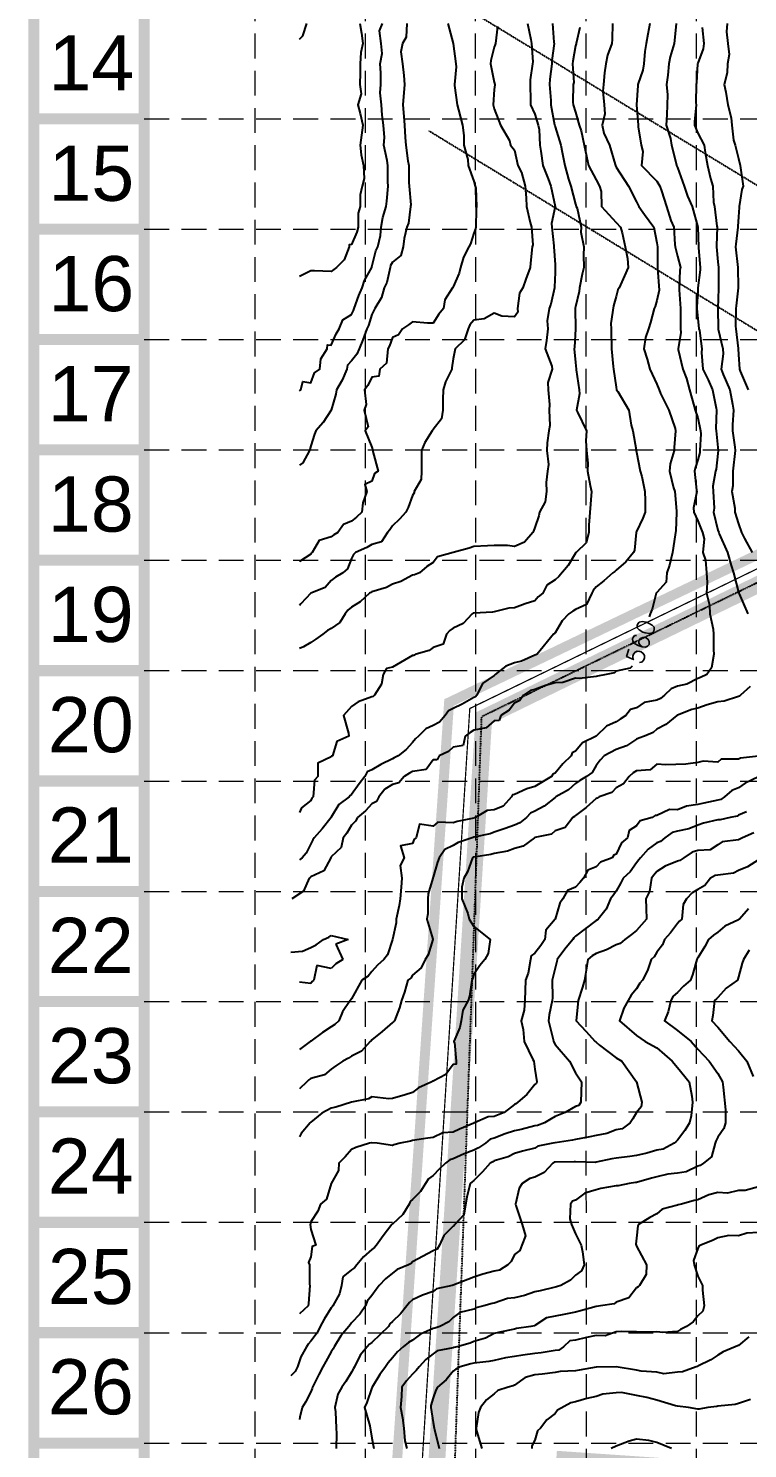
# Model space of a CAD drawing. Header units: inches. Extents: x 8135 to 11700, y -938 to 4760.
# Drawn here: x 8135 to 8715, y 2351 to 3495 of the extents above; entities that cross this region are included whole.
import ezdxf
from ezdxf.enums import TextEntityAlignment as Align

# ---------------------------------------------------------------- set-up
doc = ezdxf.new("R2010")
doc.units = ezdxf.units.IN
doc.header["$MEASUREMENT"] = 0
for name, pattern in [('DASHED', [0.75, 0.5, -0.25]), ('DOT2', [0.125, 0, -0.125]), ('HIDDEN', [0.375, 0.25, -0.125]), ('HIDDEN2', [0.1875, 0.125, -0.0625])]:
    doc.linetypes.add(name, pattern=pattern)
for name, color, linetype in [('BASE', 7, 'Continuous'), ('EC', 35, 'DASHED'), ('ESMT', 7, 'HIDDEN'), ('EXCAVATION-LIMITS-W&M', 3, 'DOT2'), ('FENCE', 8, 'FENCELINE3'), ('FINAL-REMEDIATION-2-27-07', 31, 'HIDDEN2'), ('GRID', 254, 'HIDDEN'), ('HATCH-2', 100, 'HIDDEN2'), ('LIMITS OF DISTURBANCE', 1, 'HIDDEN')]:
    doc.layers.add(name, color=color, linetype=linetype)
doc.styles.get("Standard").update_dxf_attribs({"font": 'ARIAL.TTF'})
doc.styles.add('Style-simple', font='simple.shx')
doc.linetypes.add('FENCELINE3', pattern='A,0.8,-0.1,["X",Standard,S=0.1,R=0,X=-0.05,Y=-0.05],-0.1', length=1)

msp = doc.modelspace()

# ---------------------------------------------------------------- linework, layer by layer
at = {"layer": 'BASE', "const_width": 8.89}
for points in [[(11695.6, -933.2), (11695.6, 4756), (8139.9, 4756), (8139.9, -933.2)], [(11606.7, -844.3), (11606.7, 4667.1), (8228.8, 4667.1), (8228.8, -844.3)]]:
    msp.add_lwpolyline(points, close=True, dxfattribs=at)
for points in [[(8228.8, 3422.6), (8139.9, 3422.6)], [(8228.8, 3333.7), (8139.9, 3333.7)], [(8228.8, 3244.8), (8139.9, 3244.8)], [(8228.8, 3155.9), (8139.9, 3155.9)], [(8228.8, 3067), (8139.9, 3067)], [(8228.8, 2978.1), (8139.9, 2978.1)], [(8228.8, 2889.2), (8139.9, 2889.2)], [(8228.8, 2800.3), (8139.9, 2800.3)], [(8228.8, 2711.5), (8139.9, 2711.5)], [(8228.8, 2622.6), (8139.9, 2622.6)], [(8228.8, 2533.7), (8139.9, 2533.7)], [(8228.8, 2444.8), (8139.9, 2444.8)], [(8228.8, 2355.9), (8139.9, 2355.9)]]:
    msp.add_lwpolyline(points, dxfattribs=at)
at = {"layer": 'EC', "color": 35, "linetype": 'Continuous'}
for p, q in [((8600.8, 2974.9, 560), (8594, 2973.6, 560)), ((8607.5, 2976.3, 560), (8600.8, 2974.9, 560)), ((8608.9, 2977.7, 560), (8607.5, 2976.3, 560)), ((8620.3, 2980, 560), (8608.9, 2977.7, 560)), ((8621.9, 2981.7, 560), (8620.3, 2980, 560)), ((8552, 2966.2, 560), (8543.4, 2962.8, 560)), ((8559.7, 2968.3, 560), (8552, 2966.2, 560)), ((8566, 2968.6, 560), (8559.7, 2968.3, 560)), ((8576.2, 2972, 560), (8566, 2968.6, 560)), ((8579.3, 2971.8, 560), (8576.2, 2972, 560)), ((8592.7, 2973.4, 560), (8579.3, 2971.8, 560)), ((8594, 2973.6, 560), (8592.7, 2973.4, 560)), ((8526.9, 2951.9, 560), (8522.6, 2946.3, 560)), ((8531.3, 2954, 560), (8526.9, 2951.9, 560)), ((8534.3, 2958.4, 560), (8531.3, 2954, 560)), ((8539.9, 2962, 560), (8534.3, 2958.4, 560)), ((8543.4, 2962.8, 560), (8539.9, 2962, 560)), ((8516.1, 2941.9, 560), (8514.6, 2937.9, 560)), ((8522.6, 2946.3, 560), (8516.1, 2941.9, 560)), ((8494.2, 2930.2, 560), (8491.2, 2928.4, 560)), ((8504.1, 2932, 560), (8494.2, 2930.2, 560)), ((8510.7, 2937.6, 560), (8504.1, 2932, 560)), ((8514.6, 2937.9, 560), (8510.7, 2937.6, 560)), ((8485.6, 2917.7, 560), (8477.7, 2916.6, 560)), ((8487.2, 2925.4, 560), (8485.6, 2917.7, 560)), ((8491.2, 2928.4, 560), (8487.2, 2925.4, 560)), ((8461.4, 2906.3, 560), (8455.9, 2898.4, 560)), ((8464.6, 2906.2, 560), (8461.4, 2906.3, 560)), ((8466.2, 2909.4, 560), (8464.6, 2906.2, 560)), ((8473.9, 2913.1, 560), (8466.2, 2909.4, 560)), ((8477.7, 2916.6, 560), (8473.9, 2913.1, 560)), ((8442.3, 2895.6, 560), (8438, 2892.9, 560)), ((8444.9, 2896.9, 560), (8442.3, 2895.6, 560)), ((8455.9, 2898.4, 560), (8444.9, 2896.9, 560)), ((8428.7, 2886.3, 560), (8422.5, 2882.5, 560)), ((8433.7, 2887.8, 560), (8428.7, 2886.3, 560)), ((8438, 2892.9, 560), (8433.7, 2887.8, 560)), ((8415.9, 2872.7, 560), (8412.2, 2870.7, 560)), ((8417.8, 2876.4, 560), (8415.9, 2872.7, 560)), ((8422.5, 2882.5, 560), (8417.8, 2876.4, 560)), ((8407, 2865.1, 560), (8400.5, 2859.9, 560)), ((8412.2, 2870.7, 560), (8407, 2865.1, 560)), ((8706.4, 2861, 555), (8700.8, 2859.9, 555)), ((8707.4, 2861.7, 555), (8706.4, 2861, 555)), ((8713.9, 2864.5, 555), (8707.4, 2861.7, 555)), ((8395.7, 2853.6, 560), (8392, 2847.1, 560)), ((8398.8, 2856.8, 560), (8395.7, 2853.6, 560)), ((8400.5, 2859.9, 560), (8398.8, 2856.8, 560)), ((8658.2, 2848.7, 555), (8654, 2847.6, 555)), ((8667.4, 2850.7, 555), (8658.2, 2848.7, 555)), ((8674.7, 2853.7, 555), (8667.4, 2850.7, 555)), ((8679.3, 2855.3, 555), (8674.7, 2853.7, 555)), ((8690.9, 2857.8, 555), (8679.3, 2855.3, 555)), ((8692.8, 2858, 555), (8690.9, 2857.8, 555)), ((8700.8, 2859.9, 555), (8692.8, 2858, 555)), ((8389, 2843.4, 560), (8387.4, 2835.6, 560)), ((8392, 2847.1, 560), (8389, 2843.4, 560)), ((8641.7, 2839.3, 555), (8634.6, 2834.3, 555)), ((8644.7, 2840.4, 555), (8641.7, 2839.3, 555)), ((8648, 2843.4, 555), (8644.7, 2840.4, 555)), ((8654, 2847.6, 555), (8648, 2843.4, 555)), ((8379, 2827.4, 560), (8373.5, 2816.9, 560)), ((8379.1, 2827.7, 560), (8379, 2827.4, 560)), ((8379.4, 2828.1, 560), (8379.1, 2827.7, 560)), ((8387.4, 2835.6, 560), (8379.4, 2828.1, 560)), ((8628.6, 2827.4, 555), (8627.1, 2825.7, 555)), ((8634.6, 2834.3, 555), (8628.6, 2827.4, 555)), ((8373.5, 2816.9, 560), (8362.9, 2812, 560)), ((8620.2, 2816.1, 555), (8614.5, 2810.9, 555)), ((8625.4, 2823.4, 555), (8620.2, 2816.1, 555)), ((8627.1, 2825.7, 555), (8625.4, 2823.4, 555)), ((8361.5, 2810.9, 560), (8357, 2800.4, 560)), ((8362.3, 2811.5, 560), (8361.5, 2810.9, 560)), ((8362.9, 2812, 560), (8362.3, 2811.5, 560)), ((8612.7, 2807.1, 555), (8608.9, 2800.5, 555)), ((8614.5, 2810.9, 555), (8612.7, 2807.1, 555)), ((8357, 2800.4, 560), (8347.7, 2794.4, 560)), ((8604.4, 2794.4, 555), (8600.9, 2786, 555)), ((8606.4, 2797, 555), (8604.4, 2794.4, 555)), ((8608.9, 2800.5, 555), (8606.4, 2797, 555)), ((8600.9, 2786, 555), (8594.4, 2777.9, 555)), ((8584, 2770.1, 555), (8576.2, 2764.3, 555)), ((8592.7, 2776.8, 555), (8584, 2770.1, 555)), ((8593.4, 2777.2, 555), (8592.7, 2776.8, 555)), ((8594.4, 2777.9, 555), (8593.4, 2777.2, 555)), ((8367.3, 2757.1, 560), (8373.1, 2761.4, 560)), ((8373.1, 2761.4, 560), (8377.4, 2763.5, 560)), ((8377.4, 2763.5, 560), (8379.4, 2764.7, 560)), ((8379.4, 2764.7, 560), (8393, 2761.4, 560)), ((8393, 2761.4, 560), (8383.1, 2757.8, 560)), ((8383.1, 2757.8, 560), (8388.6, 2745.4, 560)), ((8573.9, 2761.4, 555), (8567.5, 2753.8, 555)), ((8574.7, 2762.9, 555), (8573.9, 2761.4, 555)), ((8576.2, 2764.3, 555), (8574.7, 2762.9, 555)), ((8346.7, 2751.3, 560), (8356.2, 2752, 560)), ((8356.2, 2752, 560), (8362.9, 2755, 560)), ((8362.9, 2755, 560), (8367.3, 2757.1, 560)), ((8567.5, 2753.8, 555), (8561.4, 2745.4, 555)), ((8367.9, 2740.5, 560), (8365.4, 2728.9, 560)), ((8379.4, 2738.2, 560), (8367.9, 2740.5, 560)), ((8383, 2741.8, 560), (8379.4, 2738.2, 560)), ((8388.6, 2745.4, 560), (8383, 2741.8, 560)), ((8559.7, 2738.5, 555), (8557.8, 2730.9, 555)), ((8561.2, 2743.9, 555), (8559.7, 2738.5, 555)), ((8561.4, 2745.4, 555), (8561.2, 2743.9, 555)), ((8362.9, 2726.2, 560), (8353.8, 2727.1, 560)), ((8364, 2727.8, 560), (8362.9, 2726.2, 560)), ((8365.4, 2728.9, 560), (8364, 2727.8, 560)), ((8557.8, 2730.9, 555), (8557.3, 2728.9, 555)), ((8557.3, 2728.9, 555), (8557.5, 2714.6, 555)), ((8557.4, 2712.4, 555), (8554.9, 2700.8, 555)), ((8557.5, 2714.6, 555), (8557.4, 2712.4, 555)), ((8554.9, 2700.8, 555), (8554.5, 2695.9, 555)), ((8554.5, 2695.9, 555), (8558.1, 2681, 555)), ((8558.1, 2681, 555), (8558.4, 2679.4, 555)), ((8558.4, 2679.4, 555), (8559.7, 2676.9, 555)), ((8559.7, 2676.9, 555), (8571.2, 2663.4, 555)), ((8571.2, 2663.4, 555), (8576.2, 2654.2, 555)), ((8576.2, 2654.2, 555), (8581, 2646.9, 555)), ((8581, 2646.9, 555), (8580.5, 2630.4, 555)), ((8567.9, 2622.2, 555), (8559.7, 2618.9, 555)), ((8576.2, 2626.9, 555), (8567.9, 2622.2, 555)), ((8578.7, 2627.9, 555), (8576.2, 2626.9, 555)), ((8580.5, 2630.4, 555), (8578.7, 2627.9, 555)), ((8532.3, 2608.5, 555), (8526.9, 2607.5, 555)), ((8543.4, 2611.4, 555), (8532.3, 2608.5, 555)), ((8545.5, 2611.8, 555), (8543.4, 2611.4, 555)), ((8551.3, 2613.9, 555), (8545.5, 2611.8, 555)), ((8556.5, 2617.1, 555), (8551.3, 2613.9, 555)), ((8559.7, 2618.9, 555), (8556.5, 2617.1, 555)), ((8503.7, 2597.4, 555), (8498, 2593.7, 555)), ((8507.5, 2600.6, 555), (8503.7, 2597.4, 555)), ((8510.7, 2601.4, 555), (8507.5, 2600.6, 555)), ((8519.5, 2604.9, 555), (8510.7, 2601.4, 555)), ((8526.9, 2607.5, 555), (8519.5, 2604.9, 555)), ((8486.4, 2589, 555), (8477.7, 2584.8, 555)), ((8494.2, 2591.7, 555), (8486.4, 2589, 555)), ((8498, 2593.7, 555), (8494.2, 2591.7, 555)), ((8466.3, 2576.4, 555), (8461.4, 2571.4, 555)), ((8471.5, 2581.4, 555), (8466.3, 2576.4, 555)), ((8474.9, 2584.1, 555), (8471.5, 2581.4, 555)), ((8477.7, 2584.8, 555), (8474.9, 2584.1, 555)), ((8455.2, 2564.9, 555), (8451.4, 2558.4, 555)), ((8457.6, 2568.8, 555), (8455.2, 2564.9, 555)), ((8461.4, 2571.4, 555), (8457.6, 2568.8, 555)), ((8444.9, 2552.1, 555), (8442.9, 2550.4, 555)), ((8451.4, 2558.4, 555), (8444.9, 2552.1, 555)), ((8437, 2540, 555), (8428.7, 2532.3, 555)), ((8442.2, 2548.4, 555), (8437, 2540, 555)), ((8442.9, 2550.4, 555), (8442.2, 2548.4, 555)), ((8428.3, 2531.9, 555), (8421.2, 2522.9, 555)), ((8428.4, 2532.1, 555), (8428.3, 2531.9, 555)), ((8428.7, 2532.3, 555), (8428.4, 2532.1, 555)), ((8421.2, 2522.9, 555), (8415.8, 2515.4, 555)), ((8405.5, 2505.9, 555), (8400, 2499.4, 555)), ((8412.2, 2511.9, 555), (8405.5, 2505.9, 555)), ((8414.2, 2513.5, 555), (8412.2, 2511.9, 555)), ((8415.8, 2515.4, 555), (8414.2, 2513.5, 555)), ((8395.7, 2495.4, 555), (8388.8, 2489.9, 555)), ((8398.1, 2497, 555), (8395.7, 2495.4, 555)), ((8400, 2499.4, 555), (8398.1, 2497, 555)), ((8387.6, 2482.9, 555), (8386.1, 2476.1, 555)), ((8388.8, 2489.9, 555), (8387.6, 2482.9, 555)), ((8386.1, 2476.1, 555), (8380.6, 2466.4, 555)), ((8379.4, 2464.9, 555), (8373.8, 2455.6, 555)), ((8380.1, 2465.7, 555), (8379.4, 2464.9, 555)), ((8380.6, 2466.4, 555), (8380.1, 2465.7, 555)), ((8370.4, 2449.9, 555), (8368.1, 2444.7, 555)), ((8373.8, 2455.6, 555), (8370.4, 2449.9, 555)), ((8362.9, 2438, 555), (8360.7, 2435.6, 555)), ((8368.1, 2444.7, 555), (8362.9, 2438, 555)), ((8359.4, 2433.4, 555), (8354.9, 2425.3, 555)), ((8360.7, 2435.6, 555), (8359.4, 2433.4, 555)), ((8352.2, 2417.4, 555), (8350.4, 2413.6, 555)), ((8354.9, 2425.3, 555), (8352.2, 2417.4, 555)), ((8350.4, 2413.6, 555), (8346.7, 2410, 555))]:
    msp.add_line(p, q, dxfattribs=at)
at = {"layer": 'EC', "color": 35, "linetype": 'Continuous', "flags": 128}
for points, elevation in [([(8636, 3499.4), (8634.3, 3490.7), (8633.2, 3483.4), (8631.9, 3476.8), (8631.3, 3466.9), (8630.4, 3461.8), (8626.4, 3450.4), (8626.4, 3449.5), (8625.4, 3433.9), (8626.5, 3417.4), (8626.7, 3416.2), (8629.1, 3401.4), (8630.4, 3396.4), (8629.3, 3384.9), (8641.7, 3372.4), (8644, 3368.4), (8645.4, 3364.6), (8649.5, 3351.9), (8652.9, 3340.7), (8655.3, 3335.4), (8656.2, 3321.3), (8656.5, 3319.4), (8658.2, 3312.1), (8660.6, 3302.9), (8660.3, 3300.7), (8659.7, 3286.4), (8659.6, 3285), (8660.6, 3269.9), (8660.8, 3267.3), (8660.8, 3253.4), (8661.1, 3250.5), (8658.8, 3237.4), (8658.8, 3236.8), (8662.6, 3220.9), (8665.6, 3213.5), (8668, 3204.4), (8671.8, 3190.8), (8672.6, 3187.9), (8674.7, 3181.8), (8676.8, 3171.4), (8677.1, 3169), (8676.4, 3155.4), (8676.2, 3153.8), (8674.7, 3147.8), (8672.5, 3141.1), (8672, 3138.9), (8673.6, 3123.5), (8673.8, 3122.4), (8671.3, 3109.3), (8671.5, 3105.9), (8674.7, 3098.7), (8678.5, 3089.4), (8679.9, 3084.2), (8678.7, 3073.4), (8680.8, 3067.2), (8681.8, 3056.9), (8682.2, 3049.2), (8681.8, 3040.4), (8684.2, 3030.8), (8684.3, 3023.9), (8687, 3011.4), (8687.3, 3007.4), (8687.3, 2995), (8687.6, 2991.4), (8685.6, 2980.3), (8681.9, 2974.9), (8676.9, 2972.6), (8674.7, 2971.9), (8665.9, 2967.2), (8658.2, 2965.5), (8653.2, 2963.4), (8647.9, 2958.4), (8644.5, 2955.6), (8641.7, 2954.4), (8631.4, 2952.4), (8625.4, 2948.1), (8620.5, 2946.8), (8616.6, 2941.9), (8612, 2938.9), (8608.9, 2936.8), (8601.1, 2933.4), (8592.7, 2925.4), (8581.8, 2920), (8576.2, 2913.2), (8573.5, 2912), (8572.6, 2909.4), (8566, 2903.1), (8559.7, 2895.6), (8557.9, 2894.7), (8556.9, 2892.9), (8543.4, 2884.8), (8536.9, 2882.9), (8526.9, 2878.3), (8525.3, 2878), (8524.5, 2876.4), (8518, 2869), (8510.7, 2866.1), (8505.1, 2865.5), (8495.6, 2859.9), (8494.6, 2859.5), (8494.2, 2859.4), (8480.9, 2856.7), (8477.7, 2855.5), (8465.3, 2856), (8461.4, 2852.8), (8450.4, 2854.4), (8447.8, 2843.4), (8446.1, 2842.3), (8444.9, 2838.8), (8435.2, 2837), (8438.2, 2827.4), (8434.8, 2821.2), (8436.3, 2810.9), (8435.7, 2803.8), (8435, 2794.4), (8434.2, 2788.8), (8431.6, 2777.9), (8431.6, 2775), (8428.7, 2761.4), (8424.6, 2749.3), (8421.8, 2745.4), (8416.7, 2740.8), (8412.2, 2735.8), (8409, 2732.1), (8404.1, 2728.9), (8395.7, 2713.8), (8395.2, 2712.9), (8394.7, 2712.4), (8388.4, 2703.3), (8385.5, 2695.9), (8382.3, 2693), (8379.4, 2691.3), (8372.3, 2686.6), (8362.9, 2679.7), (8362.7, 2679.7), (8362.5, 2679.4), (8353.8, 2672.9)], 559), ([(8557.6, 3499.4), (8558.8, 3484.3), (8559, 3483.4), (8557, 3469.6), (8557.1, 3466.9), (8555.5, 3454.7), (8555.1, 3450.4), (8556.4, 3437.3), (8556.4, 3433.9), (8559.3, 3417.8), (8559.4, 3417.4), (8559.7, 3416.3), (8564.3, 3401.4), (8565.4, 3395.7), (8567.5, 3384.9), (8570.5, 3374.1), (8572.5, 3368.4), (8576.2, 3353.8), (8576.7, 3351.9), (8577.5, 3350.6), (8580.6, 3335.4), (8580.5, 3331.3), (8582.8, 3319.4), (8582.7, 3312.9), (8582.9, 3302.9), (8581.6, 3297.5), (8579.4, 3286.4), (8579.1, 3283.5), (8576.2, 3271.1), (8576, 3270.1), (8576, 3269.9), (8576.2, 3253.4), (8575.3, 3238.3), (8575.1, 3237.4), (8576.2, 3226.4), (8576.7, 3220.9), (8576.8, 3220.3), (8579.2, 3204.4), (8579.5, 3201), (8576.9, 3187.9), (8577.7, 3186.4), (8585, 3171.4), (8584.6, 3163.2), (8585, 3155.4), (8586.2, 3145.3), (8585.7, 3138.9), (8587.9, 3127.2), (8589, 3122.4), (8586.9, 3095.2), (8587, 3089.4), (8584.7, 3081.1), (8576.8, 3073.4), (8576.4, 3073.2), (8576.2, 3072.8), (8570.2, 3062.9), (8562.7, 3053.9), (8559.7, 3051.3), (8553.1, 3047.1), (8549.8, 3040.4), (8546.1, 3037.7), (8543.4, 3034.4), (8535.5, 3031.9), (8526.9, 3028.6), (8522.5, 3028.4), (8510.7, 3025.5), (8509.3, 3025.3), (8494.2, 3024.4), (8493.8, 3024.3), (8492.9, 3023.9), (8485.6, 3016), (8477.7, 3012.3), (8474.8, 3010.4), (8472.3, 3007.4), (8469.5, 2999.4), (8461.4, 2996.7), (8458.4, 2994.4), (8447.7, 2991.4), (8445.9, 2990.4), (8444.9, 2990.2), (8428.7, 2980.8), (8423.8, 2979.8), (8421.2, 2974.9), (8419.8, 2967.3), (8414.2, 2958.4), (8413.1, 2957.4), (8412.2, 2956.9), (8401.2, 2952.9), (8395.7, 2949.2), (8389.2, 2941.9), (8393.4, 2927.8), (8393.6, 2925.4), (8384, 2920.9), (8380.3, 2909.4), (8379.7, 2909.1), (8379.4, 2908.7), (8368.6, 2903.7), (8368.6, 2892.9), (8365.9, 2890), (8364.7, 2876.4), (8363.8, 2875.5), (8362.9, 2873.4), (8355.5, 2867.5), (8353.8, 2863.9)], 562), ([(8537.4, 3499.4), (8540.2, 3486.5), (8540.8, 3483.4), (8541.7, 3468.6), (8541.5, 3466.9), (8539.7, 3454.1), (8539.7, 3450.4), (8539.9, 3437.5), (8539.8, 3433.9), (8543.4, 3426.3), (8546.1, 3417.4), (8546.9, 3414), (8547.3, 3401.4), (8548.2, 3396.6), (8549.7, 3384.9), (8554, 3374.2), (8556.4, 3368.4), (8559.7, 3351.9), (8556.7, 3338.4), (8557, 3335.4), (8558.7, 3320.4), (8558.7, 3319.4), (8559.7, 3305.3), (8559.9, 3302.9), (8559.9, 3302.7), (8559.7, 3298.8), (8559.2, 3286.9), (8559.1, 3286.4), (8556.3, 3273.3), (8555, 3269.9), (8553.3, 3259.8), (8553.9, 3253.4), (8552.9, 3244), (8551.7, 3237.4), (8557.1, 3223.5), (8557.4, 3220.9), (8553.9, 3210.3), (8554.1, 3204.4), (8555.2, 3192.5), (8555, 3187.9), (8555.6, 3175.6), (8554.8, 3171.4), (8553.3, 3161.7), (8553.1, 3155.4), (8554.5, 3144.2), (8553.6, 3138.9), (8552.6, 3129.6), (8552.8, 3122.4), (8551.7, 3114), (8547.2, 3105.9), (8546.6, 3102.7), (8543.4, 3093.5), (8542.2, 3090.6), (8541.7, 3089.4), (8535, 3081.6), (8526.9, 3078.2), (8521.3, 3078.9), (8510.7, 3078.9), (8505.2, 3078.7), (8494.2, 3078.1), (8490.6, 3076.9), (8477.7, 3073.4), (8465, 3069.7), (8461.4, 3065.2), (8456.3, 3062), (8450.4, 3056.9), (8446.5, 3055.4), (8444.9, 3055.1), (8435.5, 3050), (8428.7, 3047.7), (8423.9, 3045.2), (8412.2, 3041.7), (8411.4, 3041.1), (8410.3, 3040.4), (8402.6, 3033.5), (8395.7, 3029.3), (8392.8, 3026.8), (8390.7, 3023.9), (8386.2, 3017), (8379.4, 3012), (8376.3, 3010.5), (8372.5, 3007.4), (8366.9, 3003.5), (8362.9, 3000.9), (8357, 2997.3), (8353.8, 2996)], 563), ([(8473.3, 3499.4), (8477.7, 3483.4), (8479.7, 3466.9), (8480.1, 3464.5), (8478.7, 3450.4), (8478.6, 3449.5), (8480.8, 3433.9), (8481.8, 3429.8), (8485.2, 3417.4), (8486.1, 3409.3), (8486.2, 3401.4), (8489.3, 3389.8), (8489.8, 3384.9), (8494.2, 3372.3), (8495.4, 3368.4), (8495.8, 3366.8), (8496.5, 3351.9), (8496.2, 3349.9), (8495.9, 3335.4), (8495.6, 3334), (8494.2, 3330.4), (8491.5, 3322), (8490.2, 3319.4), (8485.9, 3311.2), (8483.5, 3302.9), (8482.4, 3298.2), (8477.7, 3287.2), (8477.3, 3286.7), (8477.1, 3286.4), (8471, 3276.7), (8469.8, 3269.9), (8466, 3265.2), (8461.4, 3257.9), (8457, 3257.9), (8444.9, 3259.1), (8441.7, 3256.6), (8436.8, 3253.4), (8433.6, 3248.6), (8428.7, 3246.5), (8426.3, 3239.7), (8425.1, 3237.4), (8423.9, 3225.7), (8418.6, 3220.9), (8417.8, 3215.3), (8412.2, 3214.5), (8408.9, 3207.7), (8406.1, 3204.4), (8407.5, 3192.6), (8406, 3187.9), (8409.1, 3174.5), (8406.7, 3171.4), (8412.2, 3158.1), (8412.8, 3155.4), (8413, 3154.6), (8417.1, 3138.9), (8414.3, 3136.8), (8412.2, 3130.7), (8406.4, 3128.1), (8408, 3122.4), (8404.7, 3113.4), (8404.1, 3105.9), (8399.8, 3101.7), (8395.7, 3098.5), (8389.3, 3095.9), (8384.8, 3089.4), (8381.4, 3087.5), (8379.4, 3085.8), (8369.6, 3082.9), (8364, 3073.4), (8363.5, 3072.8), (8362.9, 3071.9), (8353.9, 3066.1), (8353.8, 3066)], 565), ([(8440.2, 3499.4), (8439.8, 3488.4), (8436.8, 3483.4), (8435.4, 3476.6), (8436.9, 3466.9), (8437.8, 3457.6), (8438.4, 3450.4), (8437, 3433.9), (8437.8, 3424.6), (8438.3, 3417.4), (8438.8, 3407.5), (8439.4, 3401.4), (8441.1, 3388.8), (8442, 3384.9), (8442, 3371.3), (8442.1, 3368.4), (8443.4, 3353.4), (8443.3, 3351.9), (8441.7, 3338.7), (8440.2, 3335.4), (8438.1, 3326.1), (8437.4, 3319.4), (8435.4, 3312.6), (8428.7, 3307.2), (8427.1, 3304.5), (8426.8, 3302.9), (8424.2, 3290.9), (8421.9, 3286.4), (8420, 3278.6), (8414.4, 3269.9), (8412.2, 3265.1), (8409.5, 3256.1), (8408.1, 3253.4), (8404.9, 3244.5), (8401.9, 3237.4), (8400.1, 3233), (8395.7, 3227.8), (8392.5, 3224.1), (8392, 3220.9), (8388.2, 3212), (8383.6, 3204.4), (8383.1, 3200.7), (8379.4, 3187.9), (8372.9, 3177.9), (8367, 3171.4), (8365.8, 3168.6), (8362.9, 3159.2), (8362.1, 3156.2), (8361.9, 3155.4), (8356.5, 3145.5), (8353.8, 3143.5)], 566), ([(8353.8, 3203.5), (8354.8, 3204.4), (8356.4, 3211), (8362.9, 3209.9), (8365.8, 3218.1), (8370.1, 3220.9), (8371, 3229.4), (8376.1, 3237.4), (8376.3, 3240.5), (8379.4, 3240.4), (8383.4, 3249.5), (8385.9, 3253.4), (8388.6, 3260.6), (8395.7, 3265), (8397.4, 3268.2), (8397.9, 3269.9), (8401.7, 3280.3), (8404.4, 3286.4), (8406.2, 3292.4), (8412, 3302.9), (8412, 3303.1), (8412.2, 3303.5), (8415.2, 3316.4), (8416.9, 3319.4), (8419, 3328.7), (8419.5, 3335.4), (8421, 3343.1), (8423.7, 3351.9), (8424.2, 3356.4), (8425.2, 3368.4), (8425, 3372), (8424.9, 3384.9), (8424.5, 3389), (8421.8, 3401.4), (8422.2, 3407.7), (8421.5, 3417.4), (8420.3, 3425.7), (8420, 3433.9), (8418.8, 3443.7), (8419.3, 3450.4), (8419.3, 3459.7), (8418.8, 3466.9), (8420.4, 3475.2), (8419.6, 3483.4), (8418.3, 3493.4), (8420.8, 3499.4)], 567), ([(8402.4, 3499.4), (8403.7, 3491.6), (8404.7, 3483.4), (8403.1, 3476), (8402.7, 3466.9), (8402.7, 3459.8), (8402.4, 3450.4), (8403.4, 3442.7), (8400.9, 3433.9), (8402.7, 3426.9), (8404.7, 3417.4), (8403.8, 3409.5), (8402.6, 3401.4), (8403.6, 3393.5), (8405.4, 3384.9), (8406, 3374.6), (8404.2, 3368.4), (8402.7, 3361.3), (8402.6, 3351.9), (8401, 3346.6), (8401, 3335.4), (8399.9, 3331.3), (8395.7, 3321.5), (8393.9, 3321.2), (8393.7, 3319.4), (8389.7, 3309), (8383.7, 3302.9), (8379.4, 3299.6), (8365.8, 3300.1), (8362.9, 3300.3), (8353.8, 3295.7)], 568), ([(8353.8, 3486.9), (8356.6, 3489.6), (8359.8, 3499.4)], 569), ([(8513.2, 3496.9), (8511.6, 3483.4), (8511.5, 3482.6), (8510.7, 3480.4), (8507.9, 3469.7), (8507.8, 3466.9), (8510.7, 3452.1), (8511.1, 3450.4), (8511.1, 3450), (8510.7, 3446.3), (8509.7, 3433.9), (8510.7, 3430.8), (8515.8, 3417.4), (8523.1, 3405.2), (8523.8, 3401.4), (8526.9, 3397.5), (8529.7, 3384.9), (8532.6, 3379.3), (8535.5, 3368.4), (8536.4, 3358.9), (8536.8, 3351.9), (8539.6, 3339.2), (8540.6, 3335.4), (8541.7, 3321.1), (8541.3, 3319.4), (8540, 3306.4), (8539.7, 3302.9), (8536.2, 3293.6), (8533.8, 3286.4), (8531.1, 3282.2), (8529.4, 3269.9), (8529.8, 3267), (8526.9, 3263.2), (8516.9, 3263.6), (8510.7, 3266), (8502.6, 3261.5), (8494.2, 3260.4), (8490.9, 3256.6), (8489.6, 3253.4), (8486.8, 3244.6), (8479.1, 3237.4), (8479, 3236.1), (8477.7, 3229.2), (8476.6, 3222), (8476.6, 3220.9), (8471.5, 3210.7), (8469.5, 3204.4), (8469.3, 3196.4), (8469.3, 3187.9), (8468.2, 3181), (8461.4, 3172.3), (8461, 3171.9), (8460.7, 3171.4), (8454.7, 3161.9), (8452, 3155.4), (8452.2, 3148.1), (8452.2, 3138.9), (8451.7, 3132.1), (8446.3, 3122.4), (8446.1, 3121.3), (8444.9, 3119.3), (8441.3, 3109.6), (8439.4, 3105.9), (8434.5, 3100), (8428.7, 3094.8), (8426.5, 3091.6), (8424.7, 3089.4), (8419.9, 3081.9), (8412.2, 3079.6), (8408.1, 3077.3), (8399, 3073.4), (8397.3, 3071.8), (8395.7, 3068.5), (8392.4, 3060.2), (8388.6, 3056.9), (8382.8, 3053.5), (8379.4, 3050.6), (8374.6, 3045.2), (8362.9, 3040.4), (8355, 3032), (8353.8, 3030.7)], 564), ([(8579.6, 3496.1), (8576.7, 3483.4), (8576.6, 3483), (8576.2, 3481.3), (8574.1, 3469), (8573.8, 3466.9), (8574.7, 3451.9), (8574.4, 3450.4), (8574.1, 3436), (8574.3, 3433.9), (8576.2, 3428), (8579.1, 3417.4), (8580.8, 3412.9), (8583.2, 3401.4), (8584.9, 3392.6), (8586.6, 3384.9), (8592.7, 3373.4), (8595.4, 3368.4), (8596.9, 3364.1), (8597.1, 3351.9), (8608.9, 3339.2), (8612.5, 3335.4), (8613.8, 3330.7), (8616.1, 3319.4), (8618.1, 3310.2), (8618.5, 3302.9), (8615.6, 3296.2), (8611.2, 3286.4), (8610.3, 3285), (8608.9, 3279.5), (8606.8, 3272), (8604.7, 3257.7), (8604.9, 3253.4), (8605.2, 3237.4), (8606.6, 3223.2), (8606.7, 3220.9), (8608.9, 3206.5), (8609.3, 3204.4), (8610.2, 3203.1), (8619, 3187.9), (8621, 3175.9), (8622.4, 3171.4), (8624.9, 3155.9), (8625, 3155.4), (8625.4, 3154), (8628.2, 3138.9), (8629.7, 3134.6), (8632, 3122.4), (8632.4, 3115.3), (8632.4, 3105.9), (8630.3, 3101), (8625.4, 3090.2), (8625.1, 3089.7), (8625.1, 3089.4), (8623.6, 3075.2), (8622.8, 3073.4), (8616.6, 3065.8), (8608.9, 3059.1), (8607.9, 3058), (8606.3, 3056.9), (8599.1, 3050.4), (8592.7, 3045.6), (8590.4, 3042.7), (8589.3, 3040.4), (8585.1, 3031.5), (8576.2, 3027.3), (8573.9, 3026.1), (8570.7, 3023.9), (8565.3, 3018.3), (8559.7, 3008.7), (8559.2, 3007.8), (8558.4, 3007.4), (8545.3, 2991.4), (8544.1, 2990.8), (8543.4, 2990.6), (8532.7, 2985.7), (8526.9, 2984.5), (8520.1, 2981.8), (8511.4, 2974.9), (8511, 2974.5), (8510.7, 2974.2), (8501.2, 2967.8), (8496.7, 2958.4), (8495.5, 2957.1), (8494.2, 2956.4), (8484.9, 2951.2), (8477.7, 2947.6), (8473.8, 2945.8), (8471.2, 2941.9), (8466.6, 2936.7), (8461.4, 2933.8), (8455.7, 2931.2), (8449.7, 2925.4), (8447.2, 2923.2), (8444.9, 2920.1), (8439.8, 2914.5), (8433.3, 2909.4), (8430.1, 2907.9), (8428.7, 2907), (8419.2, 2902.4), (8412.2, 2898.1), (8408.4, 2896.6), (8406.4, 2892.9), (8401.8, 2886.8), (8395.7, 2878.4), (8394.5, 2877.6), (8393.9, 2876.4), (8385.5, 2870.2), (8379.4, 2860.2), (8379.3, 2860.1), (8379.2, 2859.9), (8372.1, 2850.7), (8365.6, 2843.4), (8364.5, 2841.9), (8362.9, 2838.7), (8359.3, 2831), (8355.9, 2827.4), (8353.8, 2825.8)], 561), ([(8606, 3499.4), (8605.7, 3486.6), (8605.3, 3483.4), (8602, 3473.9), (8600.5, 3466.9), (8599.6, 3459.8), (8598.8, 3450.4), (8598.1, 3444.9), (8599.3, 3433.9), (8599.8, 3426.6), (8597.7, 3417.4), (8599, 3411.2), (8603.5, 3401.4), (8608.1, 3385.8), (8608.3, 3384.9), (8608.9, 3383.6), (8618.9, 3368.4), (8625.4, 3355.8), (8627.1, 3351.9), (8631.7, 3345.5), (8639.2, 3335.4), (8641.7, 3322.8), (8642.1, 3319.4), (8642.2, 3318.8), (8642.2, 3302.9), (8642.2, 3302.4), (8643.6, 3284.5), (8641.7, 3276.3), (8640.2, 3271.5), (8639.5, 3269.9), (8636.7, 3258.5), (8635, 3253.4), (8632.6, 3246.4), (8631.1, 3237.4), (8633.8, 3228.9), (8636.1, 3220.9), (8641.7, 3208.9), (8643.6, 3204.4), (8644.7, 3201.4), (8651.3, 3187.9), (8656.5, 3173.1), (8656.8, 3171.4), (8655.7, 3157.8), (8655.5, 3155.4), (8652.3, 3144.8), (8651.9, 3138.9), (8655.2, 3125.4), (8656.1, 3122.4), (8657.5, 3106.6), (8657.5, 3105.9), (8657.1, 3090.5), (8656.7, 3089.4), (8654.8, 3076.7), (8654.3, 3073.4), (8651.9, 3063.2), (8649.8, 3056.9), (8649.2, 3049.4), (8641.7, 3041), (8641.4, 3040.7), (8641.1, 3040.4), (8638, 3027.7), (8636.3, 3023.9), (8635.6, 3021.4)], 560), ([(8657.2, 3499.4), (8655.9, 3485.6), (8655.6, 3483.4), (8652.3, 3472.7), (8651.4, 3466.9), (8650.6, 3457.9), (8649.4, 3450.4), (8650.2, 3441.9), (8649.7, 3425.9), (8649.2, 3417.4), (8652.6, 3406.9), (8653.4, 3401.4), (8657.4, 3385.7), (8657.6, 3384.9), (8658.2, 3383.5), (8663.8, 3368.4), (8666.4, 3360.2), (8670, 3351.9), (8674.7, 3335.4), (8675.3, 3319.4), (8675.3, 3318.8), (8676.6, 3302.9), (8676.6, 3301), (8674.8, 3286.4), (8674.8, 3286.2), (8674.7, 3284.1), (8673.8, 3270.8), (8673.9, 3269.9), (8674.7, 3261.7), (8675.6, 3253.4), (8676, 3252.1), (8678, 3237.4), (8677.6, 3234.4), (8678.7, 3220.9), (8683, 3212.5), (8686.4, 3204.4), (8689.4, 3189.5), (8689.8, 3187.9), (8689.2, 3173.2), (8689.5, 3171.4), (8690.9, 3157.9), (8691.2, 3155.4), (8690.9, 3153.1), (8689.4, 3140.5), (8688.9, 3138.9), (8686.7, 3126.7), (8687, 3122.4), (8687.8, 3109.1), (8687.2, 3105.9), (8690.9, 3091.3), (8691.5, 3089.4), (8692, 3088.4), (8698.6, 3073.4), (8701.6, 3062.7), (8703.5, 3056.9), (8707.4, 3041.2), (8707.7, 3040.4), (8707.9, 3040), (8714.9, 3023.9)], 558), ([(8678.1, 3496.1), (8679.6, 3483.4), (8678.9, 3479.1), (8674.7, 3467.6), (8674.5, 3467.1), (8674.4, 3466.9), (8673.5, 3451.6), (8673.4, 3450.4), (8673.1, 3435.5), (8673.3, 3433.9), (8671.9, 3420.2), (8671.9, 3417.4), (8674.7, 3411.1), (8679.9, 3401.4), (8680.6, 3395.4), (8682.4, 3384.9), (8684.9, 3374.6), (8686.9, 3368.4), (8687.4, 3355.5), (8688.2, 3351.9), (8690.1, 3336.2), (8690.3, 3335.4), (8689.7, 3320.6), (8689.8, 3319.4), (8690.9, 3307.4), (8691.4, 3302.9), (8691.4, 3302.4), (8691.4, 3286.4), (8691.3, 3286), (8690.9, 3269.9), (8691.2, 3253.4), (8691.2, 3253.1), (8694.8, 3237.4), (8695, 3233.4), (8693.6, 3220.9), (8695.2, 3216.7), (8700.6, 3204.4), (8702.7, 3192.7), (8703.4, 3187.9), (8702.7, 3176.1), (8702.6, 3171.4), (8704.5, 3158.2), (8704.8, 3155.4), (8702.9, 3138.9), (8702.9, 3126.9), (8702.1, 3122.4), (8704.4, 3109), (8704.6, 3105.9), (8707.4, 3096.5), (8709.8, 3089.4), (8712.4, 3084.5), (8718.5, 3073.4)], 557), ([(8698.4, 3499.4), (8697.8, 3492.8), (8698.8, 3483.4), (8699.9, 3474.4), (8698.7, 3466.9), (8698.2, 3459.6), (8695.9, 3450.4), (8697.2, 3444.1), (8698.9, 3433.9), (8701.6, 3423.3), (8702, 3417.4), (8703.3, 3405.4), (8704.8, 3401.4), (8707.4, 3390.7), (8708.8, 3384.9), (8709.2, 3383.1), (8711.2, 3368.4), (8710.1, 3365.7), (8708, 3351.9), (8708, 3351.3), (8707.4, 3343.7), (8706.9, 3336), (8706.9, 3335.4), (8705.2, 3321.6), (8705.1, 3319.4), (8706.8, 3302.9), (8707.1, 3286.7), (8707.1, 3286.4), (8705.5, 3271.9), (8705.4, 3269.9), (8705.1, 3255.7), (8705.2, 3253.4), (8707.1, 3237.7), (8707.2, 3237.4), (8707.4, 3232.7), (8708.3, 3220.9), (8708.9, 3219.4), (8715.3, 3204.4)], 556), ([(8716.9, 2965.3), (8709.2, 2958.4), (8708.3, 2957.5), (8707.4, 2957.4), (8695.9, 2953.4), (8690.9, 2952.9), (8682.3, 2950.7), (8674.7, 2948), (8669.8, 2946.8), (8658.2, 2942.2), (8658, 2942), (8657.7, 2941.9), (8648.8, 2934.8), (8641.7, 2930.9), (8638.7, 2928.4), (8631.8, 2925.4), (8627.3, 2923.6), (8625.4, 2922.8), (8617.1, 2917.5), (8608.9, 2914.7), (8599.2, 2909.4), (8595.9, 2906.1), (8592.7, 2901.8), (8589.5, 2896.1), (8585.1, 2892.9), (8579.6, 2889.5), (8576.2, 2887.2), (8570.6, 2882), (8560.3, 2876.4), (8560, 2876.1), (8559.7, 2875.9), (8550.8, 2869), (8543.4, 2864.9), (8540, 2863.4), (8536.8, 2859.9), (8531.3, 2855.6), (8526.9, 2853.6), (8519.5, 2850.9), (8510.7, 2847.9), (8507.3, 2846.7), (8494.2, 2843.9), (8493.8, 2843.8), (8492.8, 2843.4), (8481.6, 2839.6), (8477.7, 2837.2), (8471, 2834), (8466.2, 2827.4), (8464.9, 2823.8), (8461.4, 2811.7), (8461.2, 2811.1), (8461.2, 2810.9), (8457.5, 2798.3), (8457.2, 2794.4), (8457.1, 2782.2), (8456.5, 2777.9), (8461.1, 2761.7), (8461.1, 2761.4), (8457.4, 2749.3), (8455, 2745.4), (8451.7, 2738.6), (8444.9, 2732.9), (8443.4, 2730.4), (8441.2, 2728.9), (8438.4, 2719), (8436.1, 2712.4), (8434.5, 2706.5), (8430.3, 2695.9), (8429.5, 2695.1), (8428.7, 2694.6), (8420.5, 2687.5), (8412.2, 2680.6), (8411.5, 2680), (8410.7, 2679.4), (8403.8, 2671.5), (8395.7, 2667.6), (8393.2, 2665.9), (8388.8, 2663.4), (8383, 2659.8), (8379.4, 2657.1), (8373.9, 2652.4), (8362.9, 2649.5), (8361.4, 2648.5), (8359.7, 2646.9), (8353.8, 2641.2)], 558), ([(8723.7, 2909.2), (8709.1, 2907.7), (8707.4, 2906.7), (8693.6, 2906.7), (8690.9, 2904.5), (8678.9, 2905.2), (8674.7, 2904.1), (8664.9, 2902.7), (8648.9, 2902.2), (8641.7, 2902.8), (8636.4, 2898.2), (8625.4, 2897.3), (8622.5, 2895.9), (8619.3, 2892.9), (8614.9, 2887), (8608.9, 2883.6), (8605.5, 2879.9), (8595.3, 2876.4), (8593.7, 2875.3), (8592.7, 2875.2), (8584.7, 2867.9), (8576.2, 2861.3), (8575.4, 2860.7), (8574, 2859.9), (8567.9, 2851.7), (8559.7, 2849), (8556.7, 2846.4), (8543.4, 2843.6), (8543.3, 2843.5), (8543, 2843.4), (8534, 2836.6), (8526.9, 2834.9), (8521.5, 2832.7), (8510.7, 2830.7), (8508, 2830), (8494.2, 2827.9), (8493.8, 2827.8), (8493.2, 2827.4), (8489.1, 2816), (8486.3, 2810.9), (8484.7, 2803.8), (8484.6, 2794.4), (8489.5, 2782.6), (8490.4, 2777.9), (8494.2, 2772), (8507.4, 2761.4), (8505.7, 2750.3), (8503, 2745.4), (8499.1, 2740.5), (8494.2, 2733.4), (8493.2, 2729.9), (8492.7, 2728.9), (8490.7, 2715.9), (8489.8, 2712.4), (8485.4, 2704.7), (8484.1, 2695.9), (8483, 2690.6), (8478.1, 2679.4), (8478.6, 2678.5), (8480.1, 2663.4), (8479.9, 2661.2), (8477.7, 2660.9), (8471.8, 2652.9), (8461.4, 2647.4), (8461, 2647.3), (8460.5, 2646.9), (8449.8, 2642), (8444.9, 2638.4), (8439, 2636.4), (8428.7, 2633.5), (8425.8, 2633.3), (8412.2, 2634.8), (8409.3, 2633.3), (8395.7, 2630.4), (8383.2, 2626.5), (8379.4, 2625.7), (8371.8, 2621.5), (8362.9, 2614.3), (8362.7, 2614.1), (8362.5, 2613.9), (8355.1, 2605.3), (8353.8, 2602.5)], 557), ([(8723.7, 2892.5), (8712.7, 2887.5), (8707.4, 2883.7), (8702.2, 2881.6), (8696.2, 2876.4), (8693.1, 2874.3), (8690.9, 2873.9), (8679.6, 2871.4), (8674.7, 2870.4), (8665.7, 2868.9), (8658.2, 2865.9), (8651.9, 2866.2), (8641.7, 2861.4), (8640.2, 2861.4), (8638, 2859.9), (8628.3, 2857), (8625.4, 2853.1), (8619.4, 2849.4), (8618, 2843.4), (8613.1, 2839.4), (8608.9, 2830.2), (8606.9, 2829.4), (8605.6, 2827.4), (8596.4, 2823.7), (8592.7, 2820.1), (8586.1, 2817.5), (8582.5, 2810.9), (8579.7, 2807.4), (8576.2, 2803.8), (8569.7, 2800.9), (8566, 2794.4), (8563.4, 2790.7), (8559.7, 2777.9), (8552.2, 2769), (8551.4, 2761.4), (8548.1, 2756.8), (8543.4, 2750.6), (8540.4, 2748.3), (8540, 2745.4), (8537.9, 2734.4), (8536, 2728.9), (8535.4, 2712.4), (8534.7, 2704.6), (8532.5, 2695.9), (8534, 2688.9), (8534.9, 2679.4), (8541.9, 2664.9), (8542.5, 2663.4), (8543.4, 2657.2), (8544.9, 2646.9), (8544.6, 2645.7), (8543.4, 2644.8), (8537, 2636.8), (8529.7, 2630.4), (8528.2, 2629.2), (8526.9, 2628.7), (8518.7, 2622.3), (8510.7, 2618.9), (8505.9, 2618.7), (8494.8, 2613.9), (8494.3, 2613.8), (8494.2, 2613.7), (8482.8, 2608.8), (8477.7, 2606.2), (8469.3, 2605.9), (8461.4, 2601.9), (8457.2, 2601.6), (8444.9, 2599.5), (8443.3, 2599), (8434.8, 2597.4), (8429.9, 2596.2), (8428.7, 2595.7), (8416.3, 2597.4), (8412.2, 2597.8), (8411.9, 2597.7), (8410.1, 2597.4), (8399.2, 2594), (8395.7, 2592.3), (8390.5, 2586.5), (8385.5, 2581.4), (8385.3, 2575.5), (8379.4, 2564.9), (8375.5, 2552.3), (8370.6, 2548.4), (8368.7, 2542.6), (8362.9, 2534), (8362.6, 2532.3), (8362.4, 2531.9), (8362.9, 2527.8), (8367, 2515.4), (8364, 2514.3), (8362.9, 2505.8), (8361, 2501.3), (8362, 2499.4), (8362, 2483.9), (8362.2, 2482.9), (8361, 2468.4), (8360.8, 2466.4), (8353.8, 2460.1)], 556), ([(8719.8, 2847.4), (8710.6, 2843.4), (8708.5, 2842.3), (8707.4, 2841.8), (8694.3, 2840.2), (8690.9, 2837.8), (8684.5, 2833.7), (8674.7, 2833.3), (8670, 2832), (8663.3, 2827.4), (8660.3, 2825.3), (8658.2, 2824.6), (8648.5, 2820.5), (8641.7, 2816.2), (8639.2, 2813.4), (8637.5, 2810.9), (8635.8, 2800.3), (8632.9, 2794.4), (8633.1, 2786.6), (8633.3, 2777.9), (8625.4, 2768.7), (8621.3, 2765.5), (8615.9, 2761.4), (8612, 2758.4), (8608.9, 2757.1), (8601.2, 2753.1), (8592.7, 2750.2), (8589.7, 2748.3), (8586.2, 2745.4), (8584.7, 2736.9), (8583.5, 2728.9), (8581.8, 2723.2), (8578.4, 2712.4), (8576.8, 2695.9), (8584.4, 2687.7), (8592, 2679.4), (8592.7, 2678.7), (8595.6, 2676.5), (8608.9, 2666.1), (8613.4, 2663.4), (8625.4, 2646.9), (8629.6, 2630.4), (8629.1, 2626.7), (8625.4, 2622.2), (8622.4, 2617), (8620.1, 2613.9), (8613.7, 2609.1), (8608.9, 2608.2), (8601.3, 2605.2), (8592.7, 2603.7), (8587.6, 2602.5), (8576.2, 2600.4), (8573.8, 2599.8), (8559.7, 2597.8), (8559.4, 2597.7), (8558, 2597.4), (8545.8, 2595.1), (8543.4, 2593.5), (8533.5, 2591), (8526.9, 2589.2), (8521.8, 2586.5), (8510.7, 2583.3), (8509.5, 2582.5), (8507.4, 2581.4), (8501.2, 2574.4), (8494.2, 2567.3), (8492.9, 2566.2), (8491.3, 2564.9), (8488.6, 2554), (8486.3, 2539.8), (8478.9, 2531.9), (8478.5, 2531.1), (8477.7, 2530.5), (8470.1, 2523.1), (8466.5, 2515.4), (8464.7, 2512.2), (8461.4, 2510.7), (8444.9, 2501.8), (8443.7, 2500.6), (8441.7, 2499.4), (8432.4, 2495.7), (8428.7, 2492.8), (8423.2, 2488.3), (8418.1, 2482.9), (8415.6, 2479.5), (8412.2, 2474.7), (8408.4, 2470.2), (8407, 2466.4), (8402.5, 2459.6), (8395.7, 2452.8), (8394.5, 2451.1), (8393.5, 2449.9), (8387, 2442.2), (8381.8, 2433.4), (8381, 2431.8), (8379.4, 2429.5), (8375, 2421.7), (8372.7, 2417.4), (8369.3, 2411), (8364.4, 2400.9), (8364.1, 2399.7), (8362.9, 2397.1), (8358.7, 2388.7), (8356, 2384.4), (8354.2, 2376.8), (8353.8, 2374.9)], 554), ([(8723.7, 2825.8), (8714.6, 2820.1), (8707.4, 2817.1), (8703.5, 2814.9), (8690.9, 2813.3), (8688.6, 2813.2), (8684.8, 2810.9), (8680.4, 2805.1), (8674.7, 2801.7), (8670, 2799), (8665.6, 2794.4), (8662.9, 2789.6), (8661.8, 2777.9), (8659.9, 2776.2), (8658.2, 2774.5), (8652.8, 2766.8), (8647.8, 2761.4), (8646.1, 2757.1), (8641.7, 2751.4), (8639.5, 2747.5), (8637.1, 2745.4), (8634.1, 2736.6), (8630.1, 2728.9), (8627.9, 2726.4), (8625.4, 2721.9), (8621.1, 2716.8), (8618.5, 2712.4), (8615.1, 2706.2), (8611.7, 2695.9), (8625.4, 2684.1), (8632.3, 2679.4), (8641.7, 2674.2), (8654, 2663.4), (8658.2, 2658.3), (8667.6, 2646.9), (8669.8, 2635.2), (8670.5, 2630.4), (8669.2, 2619.4), (8668.1, 2613.9), (8664.3, 2607.8), (8658.2, 2600), (8657, 2598.6), (8655.5, 2597.4), (8646.8, 2592.5), (8641.7, 2591.8), (8633.6, 2589.3), (8625.4, 2587.5), (8619.9, 2586.7), (8608.9, 2585.4), (8605.4, 2584.9), (8592.7, 2582.1), (8592.1, 2581.9), (8576.2, 2582.5), (8575.2, 2582.3), (8559.7, 2582.2), (8559, 2582.1), (8558, 2581.4), (8550.9, 2573.8), (8543.4, 2570.2), (8539.4, 2568.9), (8533.2, 2564.9), (8530.8, 2561.1), (8527.7, 2548.4), (8528.1, 2547.3), (8533.3, 2531.9), (8536, 2522.9), (8532.9, 2515.4), (8531.3, 2511.1), (8526.9, 2507.9), (8524.2, 2502.1), (8521.7, 2499.4), (8514.9, 2495.1), (8510.7, 2494.4), (8501.6, 2492), (8494.2, 2489.5), (8489.5, 2487.6), (8477.7, 2483.2), (8476.7, 2482.9), (8464.1, 2480.2), (8461.4, 2478), (8452.8, 2475), (8444.9, 2471.2), (8442.4, 2469), (8440.4, 2466.4), (8435.1, 2459.9), (8428.7, 2453.9), (8426.7, 2451.8), (8425.6, 2449.9), (8418.7, 2443.4), (8412.2, 2436.9), (8410.1, 2435.5), (8408.3, 2433.4), (8402.6, 2426.7), (8398.1, 2417.4), (8397.2, 2415.9), (8395.7, 2413), (8391.1, 2405.6), (8387.8, 2400.9), (8384.8, 2395.4), (8382.2, 2384.4), (8382.7, 2381.1), (8383.3, 2367.9), (8383.7, 2363.6), (8383.3, 2351.4)], 553), ([(8715.4, 2786.3), (8708.2, 2777.9), (8707.7, 2777.6), (8707.4, 2777.4), (8696.5, 2772.3), (8690.9, 2767.4), (8687.4, 2765), (8683.4, 2761.4), (8680.3, 2755.8), (8674.7, 2746.7), (8674.2, 2745.9), (8674, 2745.4), (8670.4, 2733.2), (8668.8, 2728.9), (8663.2, 2723.9), (8658.2, 2718.9), (8654.8, 2715.8), (8652.9, 2712.4), (8650.8, 2703.2), (8647.8, 2695.9), (8658.2, 2688.3), (8669.3, 2679.4), (8674.7, 2673.3), (8683.9, 2663.4), (8690.9, 2653.6), (8694.5, 2646.9), (8695.1, 2642.7), (8697.1, 2624.3), (8696.9, 2613.9), (8695.6, 2609.2), (8690.9, 2602.4), (8689.3, 2599), (8688.6, 2597.4), (8685.8, 2586.5), (8679.3, 2581.4), (8676.7, 2579.4), (8674.7, 2578.9), (8665.2, 2574.3), (8658.2, 2573.4), (8650.5, 2572.6), (8641.7, 2570.3), (8637.4, 2569.3), (8625.4, 2565.8), (8624.6, 2565.7), (8619.4, 2564.9), (8610.6, 2563.2), (8608.9, 2563), (8596.5, 2561), (8592.7, 2560), (8583.8, 2557.2), (8576.2, 2551.6), (8573.8, 2550.8), (8572, 2548.4), (8571.7, 2536.4), (8572.9, 2531.9), (8576.2, 2524.5), (8580.8, 2515.4), (8581.8, 2509.9), (8583, 2499.4), (8581.1, 2494.5), (8576.2, 2491.2), (8572, 2487), (8564.4, 2482.9), (8560.9, 2481.7), (8559.7, 2481.5), (8547.8, 2478.5), (8543.4, 2477.6), (8535, 2474.8), (8526.9, 2472.9), (8521.3, 2472.2), (8510.7, 2468.7), (8508.9, 2468.2), (8502.4, 2466.4), (8495.8, 2464.7), (8494.2, 2463.8), (8483.1, 2461), (8477.7, 2457), (8474.2, 2453.5), (8466.8, 2449.9), (8462.8, 2448.5), (8461.4, 2448.2), (8451.3, 2443.5), (8444.9, 2438.8), (8441.6, 2436.8), (8437.4, 2433.4), (8432.8, 2429.4), (8428.7, 2424.6), (8425.3, 2420.6), (8423, 2417.4), (8418.4, 2411.2), (8412.4, 2400.9), (8412.4, 2400.7), (8412.2, 2400.3), (8408.1, 2388.5), (8406.2, 2384.4), (8410.4, 2369.7), (8412.2, 2359.7), (8413.7, 2351.4)], 552), ([(8716, 2752.9), (8711.6, 2745.4), (8710.4, 2742.4), (8707.4, 2731.4), (8706.9, 2729.5), (8706.6, 2728.9), (8697.6, 2722.2), (8690.9, 2714.9), (8689.7, 2713.7), (8688.1, 2712.4), (8686.7, 2700.2), (8686, 2695.9), (8690.9, 2691), (8700.5, 2679.4), (8707.4, 2671.8), (8714.2, 2663.4), (8719.3, 2651.3)], 551), ([(8723.7, 2562.4), (8712.8, 2559.4), (8707.4, 2559.3), (8698.5, 2557.3), (8690.9, 2557.7), (8683.6, 2555.8), (8674.7, 2551.9), (8671.7, 2551.4), (8661.5, 2548.4), (8658.9, 2547.7), (8658.2, 2547.5), (8645.9, 2544.2), (8641.7, 2540.6), (8636.1, 2537.6), (8626.9, 2531.9), (8626.3, 2531), (8625.4, 2520.9), (8624.7, 2516.2), (8625, 2515.4), (8625.4, 2514.5), (8633.3, 2499.4), (8633.1, 2491.6), (8627.6, 2482.9), (8626.6, 2481.7), (8625.4, 2480.8), (8619, 2472.8), (8608.9, 2469.3), (8607.3, 2468), (8596.3, 2466.4), (8593, 2466), (8592.7, 2465.9), (8580.3, 2462.3), (8576.2, 2461.4), (8566.7, 2459.4), (8559.7, 2458.2), (8552.9, 2456.8), (8543.4, 2450.5), (8543, 2450.4), (8540.1, 2449.9), (8528.7, 2448.1), (8526.9, 2447.7), (8515.2, 2445.3), (8510.7, 2444.2), (8503.6, 2440.5), (8494.2, 2437.7), (8491.2, 2436.4), (8480.7, 2433.4), (8478.2, 2432.9), (8477.7, 2432.7), (8464.8, 2430.1), (8461.4, 2427.7), (8455.5, 2423.1), (8450.2, 2417.4), (8447.9, 2414.4), (8444.9, 2411.4), (8439.9, 2406), (8436.3, 2400.9), (8436.1, 2393.4), (8435.2, 2384.4), (8436.8, 2376.2), (8437.8, 2367.9), (8438.7, 2357.8), (8440.4, 2351.4)], 551), ([(8723.7, 2525.6), (8714.2, 2525), (8707.4, 2522.7), (8699.6, 2523.2), (8690.9, 2521.3), (8687, 2519.4), (8677.2, 2515.4), (8675.6, 2514.5), (8674.7, 2512.7), (8671.1, 2502.9), (8671.8, 2499.4), (8674.7, 2490.2), (8678.5, 2482.9), (8678.5, 2479), (8679.8, 2466.4), (8678.8, 2462.2), (8674.7, 2458.5), (8671, 2453.5), (8665.7, 2449.9), (8660.8, 2447.3), (8658.2, 2445.8), (8646.6, 2445), (8641.7, 2445.6), (8630.1, 2445.2), (8625.4, 2445.5), (8613.1, 2445.7), (8608.9, 2445.4), (8600.1, 2442.3), (8592.7, 2442.6), (8585, 2441), (8576.2, 2438.9), (8571.5, 2438.1), (8566.6, 2433.4), (8562.6, 2430.6), (8559.7, 2430.4), (8548.4, 2428.6), (8543.4, 2428.1), (8533.7, 2426.8), (8526.9, 2425.5), (8519.8, 2424.5), (8510.7, 2422.5), (8506.4, 2421.6), (8494.2, 2420.3), (8491.7, 2419.8), (8483.2, 2417.4), (8479.8, 2415.3), (8477.7, 2413.7), (8471.9, 2406.7), (8465.1, 2400.9), (8463.7, 2398.6), (8461.4, 2392.2), (8459.6, 2386.2), (8459.6, 2384.4), (8461.4, 2372.4), (8462.4, 2367.9), (8462.6, 2366.7), (8466.4, 2351.4)], 550), ([(8715.8, 2441.4), (8707.4, 2434.6), (8706.7, 2434.1), (8704.8, 2433.4), (8695.1, 2429.3), (8690.9, 2426.7), (8685.3, 2422.9), (8674.7, 2417.8), (8674.4, 2417.6), (8673.4, 2417.4), (8662.3, 2413.3), (8658.2, 2413.1), (8647.4, 2411.7), (8641.7, 2413), (8629, 2413.7), (8625.4, 2414.7), (8608.9, 2417.4), (8593, 2417), (8592.7, 2417), (8579.1, 2414.5), (8576.2, 2414.1), (8563.7, 2413.4), (8559.7, 2412.8), (8549.2, 2411.5), (8543.4, 2410.8), (8535.6, 2408.7), (8526.9, 2402.4), (8525.9, 2402), (8521.8, 2400.9), (8513.5, 2398.1), (8510.7, 2395.6), (8504.5, 2390.6), (8499.5, 2384.4), (8498, 2380.6), (8496.1, 2367.9), (8496.3, 2365.7), (8500.6, 2351.4)], 549), ([(8717.1, 2391.1), (8707.4, 2387.7), (8704.8, 2387), (8690.9, 2385.5), (8690, 2385.4), (8682.8, 2384.4), (8675.9, 2383.1), (8674.7, 2383.2), (8667.3, 2384.4), (8658.2, 2385.6), (8656.7, 2385.9), (8641.7, 2390.4), (8633.5, 2392.7), (8625.4, 2394.2), (8613.3, 2396.6), (8608.9, 2396.4), (8598.3, 2395.2), (8592.7, 2393.5), (8585.3, 2391.8), (8576.2, 2389.2), (8572.4, 2388.2), (8561.7, 2382.4), (8559.7, 2379.8), (8553, 2374.7), (8548, 2367.9), (8545.5, 2365.8), (8543.4, 2358.3), (8541.1, 2353.7), (8541.1, 2351.4)], 548), ([(8653.5, 2351.4), (8641.7, 2356.4), (8635.2, 2358), (8625.4, 2359.1), (8619.5, 2357.4), (8608.9, 2353.3), (8604.9, 2351.4)], 547)]:
    msp.add_lwpolyline(points, dxfattribs=dict(at, elevation=elevation))
at = {"layer": 'ESMT'}
for points in [[(8462.2, 3527.5), (8912, 3253.8)], [(8458.1, 3413), (8907.9, 3139.2)]]:
    msp.add_lwpolyline(points, dxfattribs=at)
at = {"layer": 'EXCAVATION-LIMITS-W&M', "flags": 128}
msp.add_lwpolyline([(9041.3, 1759.1), (9109.5, 1482.1, 0.512452), (9260.1, 1421.5), (9656.1, 1672.4), (9998.4, 1798.9), (10191.9, 1827.1), (10452.4, 1948.7), (11093.3, 2446.1), (11191.2, 2162.5), (9973.6, 1130.5), (9545.9, 1031), (8620.6, 1114.8, -0.363359), (8552.6, 1183.1), (8481.2, 2008), (8481.8, 2302.1), (8479.1, 2341.6), (8500.6, 2941.2), (8907.9, 3139.2), (8912, 3253.8), (9234.3, 3057.7), (9245.9, 3030.3), (9277.4, 2993.8), (9308.4, 2975.2), (9434.3, 2920.7), (9366.5, 2702), (9095.1, 2301.5), (9081.8, 2123.2), (9040.3, 1945)], format="xyb", close=True, dxfattribs=at)
at = {"layer": 'FENCE', "ltscale": 0.25, "const_width": 1}
msp.add_lwpolyline([(8411.3, 1448.9), (8398, 1476.2), (8491, 2947.6), (8908.3, 3150.5)], dxfattribs=at)
at = {"layer": 'FINAL-REMEDIATION-2-27-07', "const_width": 10}
msp.add_lwpolyline([(9487.4, 2896.8), (8911.8, 3181.7), (8907.9, 3139.2), (8500.6, 2941.2), (8408.1, 1478.2), (8575, 1135.4)], dxfattribs=at)
at = {"layer": 'GRID', "color": 252, "linetype": 'HIDDEN', "lineweight": 0, "ltscale": 80}
for p, q in [((8318.5, -488.7), (8318, 4663.8)), ((8407.7, -488.7), (8406.6, 4663.7)), ((8496.4, -488.7), (8495.5, 4663.5)), ((8585.7, -488.7), (8584.3, 4663.3)), ((8673.8, -488.7), (8673.4, 4664)), ((8228.8, 3422.6), (11606.7, 3422.6)), ((8228.8, 3333.7), (11606.7, 3333.7)), ((8228.8, 3244.8), (11606.7, 3244.8)), ((8228.8, 3155.9), (11606.7, 3155.9)), ((8228.8, 3067), (11606.7, 3067)), ((8228.8, 2978.1), (11606.7, 2978.1)), ((8228.8, 2889.2), (11606.7, 2889.2)), ((8228.8, 2800.3), (11606.7, 2800.3)), ((8228.8, 2711.5), (11606.7, 2711.5)), ((8228.8, 2622.6), (11606.7, 2622.6)), ((8228.8, 2533.7), (11606.7, 2533.7)), ((8228.8, 2444.8), (11606.7, 2444.8)), ((8228.8, 2355.9), (11606.7, 2355.9))]:
    msp.add_line(p, q, dxfattribs=at)
at = {"layer": 'HATCH-2', "const_width": 7}
msp.add_lwpolyline([(8902.6, 3131.1), (8873.8, 2324.6), (8564.4, 2345.9), (8503.2, 1475.9), (8424, 1457.1), (8413.2, 1479.2), (8505.4, 2937.9)], close=True, dxfattribs=at)
at = {"layer": 'LIMITS OF DISTURBANCE', "color": 1, "ltscale": 150, "const_width": 8}
msp.add_lwpolyline([(9510.8, 2909.6), (8908.9, 3203.7), (8889.5, 3198.4), (8888.4, 3150.9), (8474.3, 2952.5), (8372.3, 1464.9), (8518.5, 1123)], dxfattribs=at)

# ---------------------------------------------------------------- texts
at = {"layer": 'BASE'}
for s, p in [('14', (8186.1, 3467.7)), ('15', (8186.1, 3378.8)), ('16', (8186.1, 3289.9)), ('17', (8185.7, 3201.2)), ('18', (8185.7, 3112.3)), ('19', (8185.7, 3023.4)), ('20', (8185.7, 2934.6)), ('21', (8185.7, 2845.7)), ('22', (8185.7, 2756.8)), ('23', (8185.7, 2667.9)), ('24', (8185.7, 2579)), ('25', (8185.7, 2490.1)), ('26', (8185.7, 2401.2))]:
    msp.add_text(s, height=44.45, dxfattribs=at).set_placement(p, align=Align.MIDDLE_CENTER)
at = {"layer": 'EC', "color": 35, "style": 'Style-simple'}
msp.add_text('560', height=14, rotation=70.9483, dxfattribs=at).set_placement((8628.8, 3001.5, 560), align=Align.MIDDLE_CENTER)

doc.saveas('drawing.dxf')
